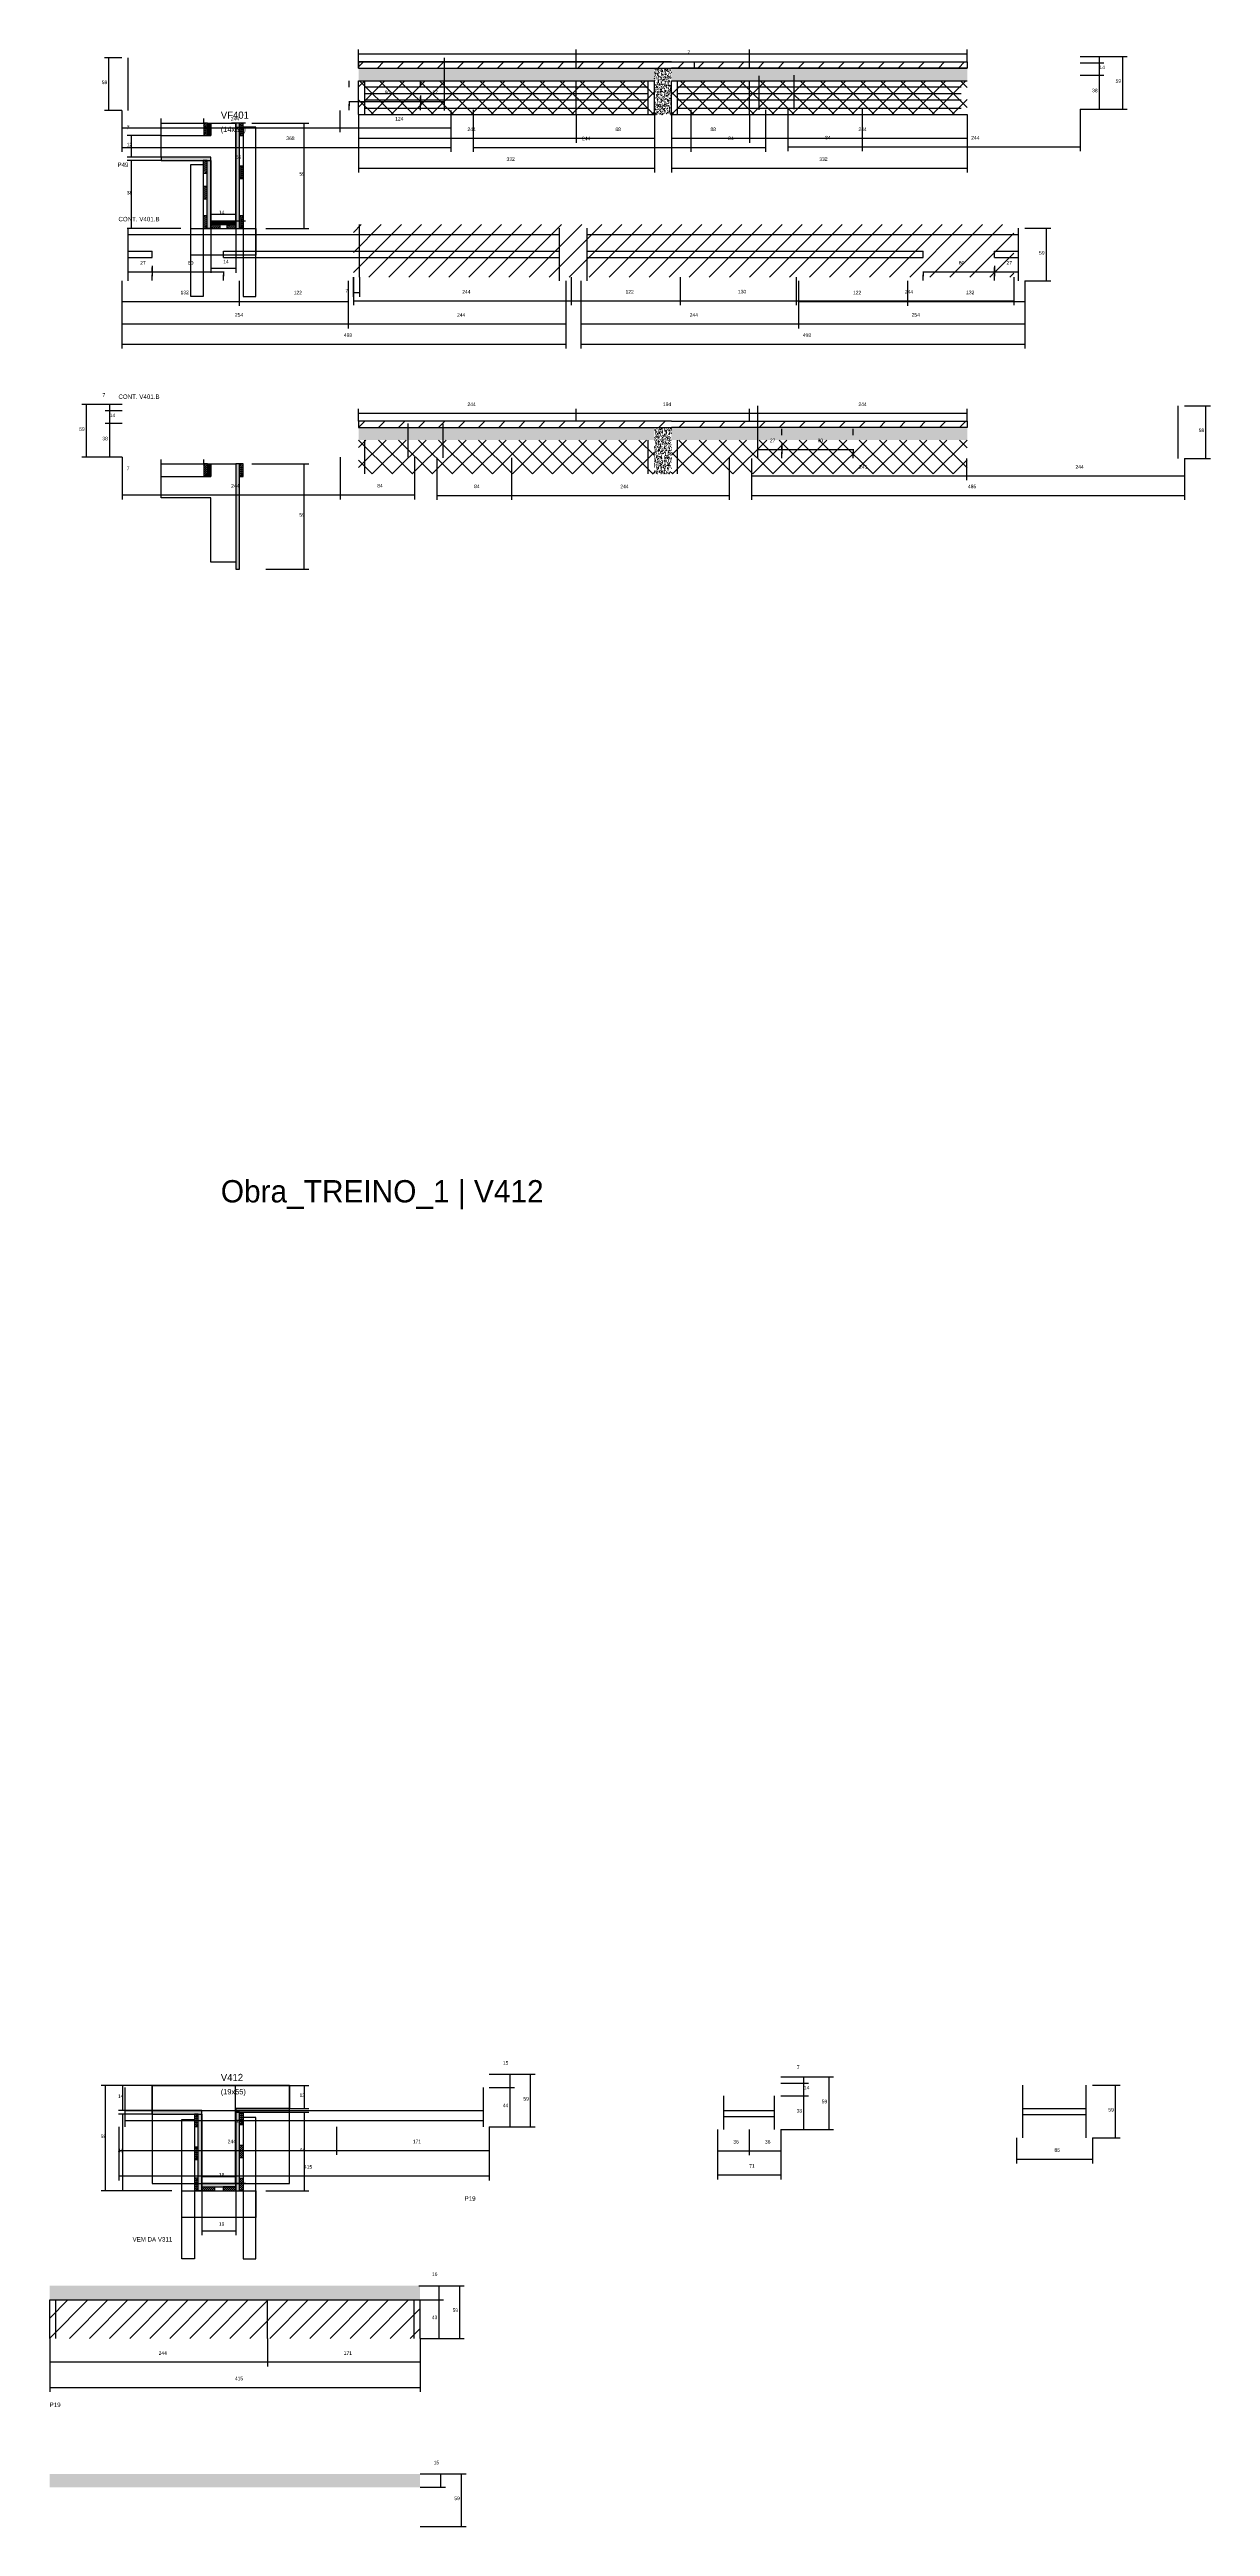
# Model space of a CAD drawing. Header units: metres. Extents: x -2848 to 22762, y -45195 to 1016.
# Drawn here: x 17408 to 18709, y -7094 to -4318 of the extents above; entities that cross this region are included whole.
import ezdxf

# ---------------------------------------------------------------- set-up
doc = ezdxf.new("R2010")
doc.units = ezdxf.units.M
for name, color, linetype in [('CONCRETO', 251, 'Continuous'), ('COTA', 4, 'Continuous'), ('Cota Seção (2x)', 4, 'Continuous'), ('Hachura', 253, 'Continuous'), ('LABEL_ID', 3, 'Continuous'), ('Madeira', 126, 'Continuous'), ('NOMENCLATURA', 7, 'Continuous'), ('Painéis', 200, 'Continuous'), ('REAPROVEITAMENTO', 251, 'Continuous'), ('SARR_2.2x7', 40, 'Continuous'), ('SARR_3.5x7', 81, 'Continuous'), ('Texto Seção', 7, 'Continuous')]:
    doc.layers.add(name, color=color, linetype=linetype)

msp = doc.modelspace()

# ---------------------------------------------------------------- hatches: boundary and pattern name
at = {"layer": 'COTA'}
h = msp.add_hatch(dxfattribs=at)
h.set_pattern_fill('AR-CONC', scale=0.03)
h.paths.add_polyline_path([(18085.9, -4352.4), (18085.9, -4338.4), (18085.9, -4338.4), (17754.4, -4338.4), (17754.4, -4338.4), (17754.4, -4352.4), (17754.4, -4352.4), (18085.9, -4352.4)])
h = msp.add_hatch(dxfattribs=at)
h.set_pattern_fill('AR-CONC', scale=0.03)
h.paths.add_polyline_path([(18105, -4352.4), (18105, -4338.4), (18085.9, -4338.4), (18085.9, -4352.4), (18085.9, -4390.4), (18105, -4390.4)])
h = msp.add_hatch(dxfattribs=at)
h.set_pattern_fill('AR-CONC', scale=0.03)
h.paths.add_polyline_path([(18105, -4352.4), (18105, -4338.4), (18105, -4338.4), (18436.5, -4338.4), (18436.5, -4338.4), (18436.5, -4352.4), (18436.5, -4352.4), (18105, -4352.4)])
h = msp.add_hatch(dxfattribs=at)
h.set_pattern_fill('AR-CONC', scale=0.03)
h.paths.add_polyline_path([(18085.9, -4755.3), (18085.9, -4741.3), (18085.9, -4741.3), (17754.4, -4741.3), (17754.4, -4741.3), (17754.4, -4755.3), (17754.4, -4755.3), (18085.9, -4755.3)])
h = msp.add_hatch(dxfattribs=at)
h.set_pattern_fill('AR-CONC', scale=0.03)
h.paths.add_polyline_path([(18105, -4755.3), (18105, -4741.3), (18085.9, -4741.3), (18085.9, -4755.3), (18085.9, -4793.3), (18105, -4793.3)])
h = msp.add_hatch(dxfattribs=at)
h.set_pattern_fill('AR-CONC', scale=0.03)
h.paths.add_polyline_path([(18105, -4755.3), (18105, -4741.3), (18105, -4741.3), (18436.5, -4741.3), (18436.5, -4741.3), (18436.5, -4755.3), (18436.5, -4755.3), (18105, -4755.3)])
h = msp.add_hatch(dxfattribs=at)
h.set_pattern_fill('AR-CONC', scale=0.03)
h.paths.add_polyline_path([(17823.3, -6824.5), (17408.1, -6824.5), (17408.1, -6824.5), (17408.3, -6840.5), (17408.3, -6840.5), (17823.3, -6840.5), (17823.3, -6840.5), (17823.3, -6824.5)])
h = msp.add_hatch(dxfattribs=at)
h.set_pattern_fill('AR-CONC', scale=0.03)
h.paths.add_polyline_path([(17823.2, -7035.4), (17408.1, -7035.4), (17408.1, -7035.4), (17408.3, -7050.4), (17408.3, -7050.4), (17823.4, -7050.4), (17823.4, -7050.4), (17823.2, -7035.4)])
at = {"layer": 'Hachura'}
h = msp.add_hatch(dxfattribs=at)
h.set_pattern_fill('ANSI31', scale=0.5)
h.paths.add_polyline_path([(17580.8, -4414), (17585.2, -4414), (17585.2, -4414), (17585.2, -4400), (17585.2, -4400), (17580.8, -4400), (17580.8, -4400), (17580.8, -4414)])
h = msp.add_hatch(color=8, dxfattribs=at)
h.dxf.hatch_style = 1
h.paths.add_polyline_path([(17585.2, -4400), (17588.8, -4400), (17588.8, -4400), (17588.8, -4414), (17588.8, -4414), (17585.2, -4414), (17585.2, -4414), (17585.2, -4400)])
h = msp.add_hatch(color=8, dxfattribs=at)
h.dxf.hatch_style = 1
h.paths.add_polyline_path([(17620.8, -4400), (17616.8, -4400), (17616.8, -4400), (17616.8, -4518), (17616.8, -4518), (17620.8, -4518), (17620.8, -4518), (17620.8, -4400)])
h = msp.add_hatch(dxfattribs=at)
h.set_pattern_fill('ANSI31', scale=0.5)
h.paths.add_polyline_path([(17620.8, -4414), (17625.2, -4414), (17625.2, -4414), (17625.2, -4400), (17625.2, -4400), (17620.8, -4400), (17620.8, -4400), (17620.8, -4414)])
h = msp.add_hatch(color=8, dxfattribs=at)
h.dxf.hatch_style = 1
h.paths.add_polyline_path([(17588.8, -4442), (17588.8, -4438), (17588.8, -4438), (17533.2, -4438), (17533.2, -4438), (17533.2, -4442), (17533.2, -4442), (17588.8, -4442)])
h = msp.add_hatch(dxfattribs=at)
h.set_pattern_fill('ANSI31', scale=0.5)
h.paths.add_polyline_path([(17580.4, -4456), (17584.8, -4456), (17584.8, -4456), (17584.8, -4442), (17584.8, -4442), (17580.4, -4442), (17580.4, -4442), (17580.4, -4456)])
h = msp.add_hatch(color=8, dxfattribs=at)
h.dxf.hatch_style = 1
h.paths.add_polyline_path([(17588.8, -4438), (17584.8, -4438), (17584.8, -4438), (17584.8, -4518), (17584.8, -4518), (17588.8, -4518), (17588.8, -4518), (17588.8, -4438)])
h = msp.add_hatch(dxfattribs=at)
h.set_pattern_fill('ANSI31', scale=0.5)
h.paths.add_polyline_path([(17620.8, -4462.1), (17625.2, -4462.1), (17625.2, -4462.1), (17625.2, -4448.1), (17625.2, -4448.1), (17620.8, -4448.1), (17620.8, -4448.1), (17620.8, -4462.1)])
h = msp.add_hatch(dxfattribs=at)
h.set_pattern_fill('ANSI31', scale=0.5)
h.paths.add_polyline_path([(17580.4, -4485), (17584.8, -4485), (17584.8, -4485), (17584.8, -4471), (17584.8, -4471), (17580.4, -4471), (17580.4, -4471), (17580.4, -4485)])
h = msp.add_hatch(dxfattribs=at)
h.set_pattern_fill('ANSI31', scale=0.5)
h.paths.add_polyline_path([(17580.4, -4518), (17584.8, -4518), (17584.8, -4518), (17584.8, -4504), (17584.8, -4504), (17580.4, -4504), (17580.4, -4504), (17580.4, -4518)])
h = msp.add_hatch(color=8, dxfattribs=at)
h.dxf.hatch_style = 1
h.paths.add_polyline_path([(17616.8, -4513.6), (17616.8, -4510), (17616.8, -4510), (17588.8, -4510), (17588.8, -4510), (17588.8, -4513.6), (17588.8, -4513.6), (17616.8, -4513.6)])
h = msp.add_hatch(dxfattribs=at)
h.set_pattern_fill('ANSI31', scale=0.5)
h.paths.add_polyline_path([(17588.8, -4518), (17588.8, -4513.6), (17588.8, -4513.6), (17598.8, -4513.6), (17598.8, -4513.6), (17598.8, -4518), (17598.8, -4518), (17588.8, -4518)])
h = msp.add_hatch(dxfattribs=at)
h.set_pattern_fill('ANSI31', scale=0.5)
h.paths.add_polyline_path([(17616.8, -4518), (17616.8, -4513.6), (17616.8, -4513.6), (17606.8, -4513.6), (17606.8, -4513.6), (17606.8, -4518), (17606.8, -4518), (17616.8, -4518)])
h = msp.add_hatch(dxfattribs=at)
h.set_pattern_fill('ANSI31', scale=0.5)
h.paths.add_polyline_path([(17620.8, -4518), (17625.2, -4518), (17625.2, -4518), (17625.2, -4504), (17625.2, -4504), (17620.8, -4504), (17620.8, -4504), (17620.8, -4518)])
h = msp.add_hatch(dxfattribs=at)
h.set_pattern_fill('ANSI31', scale=0.5)
h.paths.add_polyline_path([(17580.8, -4796.1), (17585.2, -4796.1), (17585.2, -4796.1), (17585.2, -4782.1), (17585.2, -4782.1), (17580.8, -4782.1), (17580.8, -4782.1), (17580.8, -4796.1)])
h = msp.add_hatch(color=8, dxfattribs=at)
h.dxf.hatch_style = 1
h.paths.add_polyline_path([(17585.2, -4782.1), (17588.8, -4782.1), (17588.8, -4782.1), (17588.8, -4796.1), (17588.8, -4796.1), (17585.2, -4796.1), (17585.2, -4796.1), (17585.2, -4782.1)])
h = msp.add_hatch(color=8, dxfattribs=at)
h.dxf.hatch_style = 1
h.paths.add_polyline_path([(17620.8, -4782.1), (17616.8, -4782.1), (17616.8, -4782.1), (17616.8, -4900.1), (17616.8, -4900.1), (17620.8, -4900.1), (17620.8, -4900.1), (17620.8, -4782.1)])
h = msp.add_hatch(dxfattribs=at)
h.set_pattern_fill('ANSI31', scale=0.5)
h.paths.add_polyline_path([(17620.8, -4796.1), (17625.2, -4796.1), (17625.2, -4796.1), (17625.2, -4782.1), (17625.2, -4782.1), (17620.8, -4782.1), (17620.8, -4782.1), (17620.8, -4796.1)])
h = msp.add_hatch(color=8, dxfattribs=at)
h.dxf.hatch_style = 1
h.paths.add_polyline_path([(17578.8, -6632), (17578.8, -6628), (17578.8, -6628), (17523.2, -6628), (17523.2, -6628), (17523.2, -6632), (17523.2, -6632), (17578.8, -6632)])
h = msp.add_hatch(dxfattribs=at)
h.set_pattern_fill('ANSI31', scale=0.5)
h.paths.add_polyline_path([(17570.4, -6646), (17574.8, -6646), (17574.8, -6646), (17574.8, -6632), (17574.8, -6632), (17570.4, -6632), (17570.4, -6632), (17570.4, -6646)])
h = msp.add_hatch(color=8, dxfattribs=at)
h.dxf.hatch_style = 1
h.paths.add_polyline_path([(17574.8, -6630), (17578.8, -6630), (17578.8, -6630), (17578.8, -6718), (17578.8, -6718), (17574.8, -6718), (17574.8, -6718), (17574.8, -6630)])
h = msp.add_hatch(color=8, dxfattribs=at)
h.dxf.hatch_style = 1
h.paths.add_polyline_path([(17676.8, -6630), (17676.8, -6626), (17676.8, -6626), (17616.8, -6626), (17616.8, -6626), (17616.8, -6630), (17616.8, -6630), (17676.8, -6630)])
h = msp.add_hatch(color=8, dxfattribs=at)
h.dxf.hatch_style = 1
h.paths.add_polyline_path([(17620.8, -6628), (17616.8, -6628), (17616.8, -6628), (17616.8, -6718), (17616.8, -6718), (17620.8, -6718), (17620.8, -6718), (17620.8, -6628)])
h = msp.add_hatch(dxfattribs=at)
h.set_pattern_fill('ANSI31', scale=0.5)
h.paths.add_polyline_path([(17625.2, -6644), (17620.8, -6644), (17620.8, -6644), (17620.8, -6630), (17620.8, -6630), (17625.2, -6630), (17625.2, -6630), (17625.2, -6644)])
h = msp.add_hatch(dxfattribs=at)
h.set_pattern_fill('ANSI31', scale=0.5)
h.paths.add_polyline_path([(17570.4, -6683), (17574.8, -6683), (17574.8, -6683), (17574.8, -6669), (17574.8, -6669), (17570.4, -6669), (17570.4, -6669), (17570.4, -6683)])
h = msp.add_hatch(dxfattribs=at)
h.set_pattern_fill('ANSI31', scale=0.5)
h.paths.add_polyline_path([(17625.2, -6681), (17620.8, -6681), (17620.8, -6681), (17620.8, -6667), (17620.8, -6667), (17625.2, -6667), (17625.2, -6667), (17625.2, -6681)])
h = msp.add_hatch(dxfattribs=at)
h.set_pattern_fill('ANSI31', scale=0.5)
h.paths.add_polyline_path([(17570.4, -6718), (17574.8, -6718), (17574.8, -6718), (17574.8, -6704), (17574.8, -6704), (17570.4, -6704), (17570.4, -6704), (17570.4, -6718)])
h = msp.add_hatch(color=8, dxfattribs=at)
h.dxf.hatch_style = 1
h.paths.add_polyline_path([(17616.8, -6713.6), (17616.8, -6710), (17616.8, -6710), (17578.8, -6710), (17578.8, -6710), (17578.8, -6713.6), (17578.8, -6713.6), (17616.8, -6713.6)])
h = msp.add_hatch(dxfattribs=at)
h.set_pattern_fill('ANSI31', scale=0.5)
h.paths.add_polyline_path([(17578.8, -6718), (17578.8, -6713.6), (17578.8, -6713.6), (17592.8, -6713.6), (17592.8, -6713.6), (17592.8, -6718), (17592.8, -6718), (17578.8, -6718)])
h = msp.add_hatch(dxfattribs=at)
h.set_pattern_fill('ANSI31', scale=0.5)
h.paths.add_polyline_path([(17616.8, -6718), (17616.8, -6713.6), (17616.8, -6713.6), (17602.8, -6713.6), (17602.8, -6713.6), (17602.8, -6718), (17602.8, -6718), (17616.8, -6718)])
h = msp.add_hatch(dxfattribs=at)
h.set_pattern_fill('ANSI31', scale=0.5)
h.paths.add_polyline_path([(17625.2, -6718), (17620.8, -6718), (17620.8, -6718), (17620.8, -6704), (17620.8, -6704), (17625.2, -6704), (17625.2, -6704), (17625.2, -6718)])
at = {"layer": 'REAPROVEITAMENTO'}
h = msp.add_hatch(dxfattribs=at)
h.set_pattern_fill('ANSI31', scale=5)
h.paths.add_polyline_path([(17754.4, -4331.4), (17754.4, -4338.4), (17754.4, -4338.4), (18192.5, -4338.4), (18192.5, -4338.4), (18192.5, -4331.4), (18192.5, -4331.4), (17754.4, -4331.4)])
h = msp.add_hatch(dxfattribs=at)
h.set_pattern_fill('ANSI31', scale=5)
h.paths.add_polyline_path([(18436.5, -4331.4), (18436.5, -4338.4), (18436.5, -4338.4), (18192.5, -4338.4), (18192.5, -4338.4), (18192.5, -4331.4), (18192.5, -4331.4), (18436.5, -4331.4)])
h = msp.add_hatch(dxfattribs=at)
h.set_pattern_fill('ANSI37', scale=5)
h.paths.add_polyline_path([(18085.9, -4390.4), (18085.9, -4352.4), (18085.9, -4352.4), (17754.4, -4352.4), (17754.4, -4352.4), (17754.4, -4390.4), (17754.4, -4390.4), (18085.9, -4390.4)])
h = msp.add_hatch(dxfattribs=at)
h.set_pattern_fill('ANSI37', scale=5)
h.paths.add_polyline_path([(18105, -4390.4), (18105, -4352.4), (18105, -4352.4), (18436.5, -4352.4), (18436.5, -4352.4), (18436.5, -4390.4), (18436.5, -4390.4), (18105, -4390.4)])
h = msp.add_hatch(dxfattribs=at)
h.set_pattern_fill('ANSI31', scale=5)
h.paths.add_polyline_path([(18488.6, -4572.6), (18488.6, -4513.6), (18488.6, -4513.6), (17748.6, -4513.6), (17748.6, -4513.6), (17748.6, -4572.6), (17748.6, -4572.6), (18488.6, -4572.6)])
h = msp.add_hatch(dxfattribs=at)
h.set_pattern_fill('ANSI31', scale=5)
h.paths.add_polyline_path([(17754.4, -4734.3), (17754.4, -4741.3), (17754.4, -4741.3), (18192.5, -4741.3), (18192.5, -4741.3), (18192.5, -4734.3), (18192.5, -4734.3), (17754.4, -4734.3)])
h = msp.add_hatch(dxfattribs=at)
h.set_pattern_fill('ANSI31', scale=5)
h.paths.add_polyline_path([(18436.5, -4734.3), (18436.5, -4741.3), (18436.5, -4741.3), (18192.5, -4741.3), (18192.5, -4741.3), (18192.5, -4734.3), (18192.5, -4734.3), (18436.5, -4734.3)])
h = msp.add_hatch(dxfattribs=at)
h.set_pattern_fill('ANSI37', scale=5)
h.paths.add_polyline_path([(18085.9, -4793.3), (18085.9, -4755.3), (18085.9, -4755.3), (17754.4, -4755.3), (17754.4, -4755.3), (17754.4, -4793.3), (17754.4, -4793.3), (18085.9, -4793.3)])
h = msp.add_hatch(dxfattribs=at)
h.set_pattern_fill('ANSI37', scale=5)
h.paths.add_polyline_path([(18105, -4793.3), (18105, -4755.3), (18105, -4755.3), (18436.5, -4755.3), (18436.5, -4755.3), (18436.5, -4793.3), (18436.5, -4793.3), (18105, -4793.3)])
h = msp.add_hatch(dxfattribs=at)
h.set_pattern_fill('ANSI31', scale=5)
h.paths.add_polyline_path([(17823.3, -6883.5), (17823.3, -6840.5), (17823.3, -6840.5), (17408.3, -6840.5), (17408.3, -6840.5), (17408.3, -6883.5), (17408.3, -6883.5), (17823.3, -6883.5)])

# ---------------------------------------------------------------- linework, layer by layer
at = {"layer": 'CONCRETO'}
for points in [[(17533.2, -4438), (17533.2, -4414), (17588.8, -4414), (17588.8, -4400), (17616.8, -4400), (17616.8, -4510), (17588.8, -4510), (17588.8, -4438)], [(17533.2, -4820.1), (17533.2, -4796.1), (17588.8, -4796.1), (17588.8, -4782.1), (17616.8, -4782.1), (17616.8, -4892.1), (17588.8, -4892.1), (17588.8, -4820.1)], [(17523.2, -6628), (17523.2, -6600), (17676.8, -6600), (17676.8, -6626), (17616.8, -6626), (17616.8, -6710), (17578.8, -6710), (17578.8, -6628)], [(17523.2, -6710), (17676.8, -6710), (17676.8, -6600), (17523.2, -6600)]]:
    msp.add_lwpolyline(points, close=True, dxfattribs=at)
at = {"layer": 'COTA'}
for p, q in [((17489.2, -4385.8), (17489.2, -4410.2)), ((17489.2, -4385.8), (17489.2, -4432.3)), ((17733.2, -4385.8), (17733.2, -4410.2)), ((17733.2, -4385.8), (17733.2, -4410.2)), ((17857.7, -4385.8), (17857.7, -4410.2)), ((17857.7, -4385.8), (17857.7, -4432.3)), ((17489.2, -4405.2), (17733.2, -4405.2)), ((17533.2, -4414), (17495.1, -4414)), ((17500.1, -4438), (17500.1, -4414)), ((17533.2, -4414), (17533.2, -4395)), ((17533.2, -4400), (17580.8, -4400)), ((17580.8, -4400), (17580.8, -4395)), ((17634.8, -4400), (17698.6, -4400)), ((17693.6, -4518), (17693.6, -4400)), ((17733.2, -4405.2), (17857.7, -4405.2)), ((17754.4, -4390.4), (17754.4, -4422)), ((17754.4, -4390.4), (17754.4, -4455.5)), ((17998.4, -4390.4), (17998.4, -4422)), ((17998.4, -4390.4), (17998.4, -4422)), ((18085.9, -4390.4), (18085.9, -4422)), ((18085.9, -4390.4), (18085.9, -4455.5)), ((18105, -4390.4), (18105, -4422)), ((18105, -4390.4), (18105, -4455.5)), ((18192.5, -4390.4), (18192.5, -4422)), ((18192.5, -4390.4), (18192.5, -4422)), ((18436.5, -4390.4), (18436.5, -4422)), ((18436.5, -4390.4), (18436.5, -4455.5)), ((17489.2, -4427.3), (17857.7, -4427.3)), ((17533.2, -4438), (17495.1, -4438)), ((17533.2, -4442), (17495.1, -4442)), ((17500.1, -4518), (17500.1, -4442)), ((17754.4, -4417), (17998.4, -4417)), ((17998.4, -4417), (18085.9, -4417)), ((18105, -4417), (18192.5, -4417)), ((18192.5, -4417), (18436.5, -4417)), ((17754.4, -4450.5), (18085.9, -4450.5)), ((18105, -4450.5), (18436.5, -4450.5)), ((17555.2, -4518), (17495.1, -4518)), ((17588.8, -4518), (17588.8, -4567.7)), ((17616.8, -4518), (17616.8, -4567.7)), ((17650.4, -4518), (17698.6, -4518)), ((17489.2, -4576.9), (17489.2, -4605)), ((17489.2, -4576.9), (17489.2, -4652.8)), ((17588.8, -4562.7), (17616.8, -4562.7)), ((17620.7, -4576.9), (17620.7, -4605)), ((17742.7, -4576.9), (17742.7, -4630.1)), ((17748.5, -4572.6), (17748.5, -4594.9)), ((17748.6, -4572.6), (17748.6, -4604.1)), ((17755.5, -4572.6), (17755.5, -4594.9)), ((17986.7, -4576.9), (17986.7, -4630.1)), ((17986.7, -4576.9), (17986.7, -4652.8)), ((17992.6, -4572.6), (17992.6, -4604.1)), ((17992.6, -4572.6), (17992.6, -4604.1)), ((18003.5, -4576.9), (18003.5, -4630.1)), ((18003.5, -4576.9), (18003.5, -4652.8)), ((18114.6, -4572.6), (18114.6, -4604.1)), ((18114.6, -4572.6), (18114.6, -4604.1)), ((18244.6, -4572.6), (18244.6, -4604.1)), ((18244.6, -4572.6), (18244.6, -4604.1)), ((18247.5, -4576.9), (18247.5, -4630.1)), ((18369.5, -4576.9), (18369.5, -4605)), ((18488.6, -4572.6), (18488.6, -4604.1)), ((18501, -4576.9), (18501, -4605)), ((18501, -4576.9), (18501, -4652.8)), ((17489.2, -4600), (17620.7, -4600)), ((17748.5, -4589.9), (17755.5, -4589.9)), ((17748.6, -4599.1), (17992.6, -4599.1)), ((17992.6, -4599.1), (18114.6, -4599.1)), ((18114.6, -4599.1), (18244.6, -4599.1)), ((18244.6, -4599.1), (18488.6, -4599.1)), ((18369.5, -4600), (18501, -4600)), ((17742.7, -4625.1), (17986.7, -4625.1)), ((18003.5, -4625.1), (18247.5, -4625.1)), ((17489.2, -4647.8), (17986.7, -4647.8)), ((18003.5, -4647.8), (18501, -4647.8)), ((18194.8, -4775.9), (18194.8, -4800.4)), ((18194.8, -4775.9), (18194.8, -4822.5)), ((18435.8, -4775.9), (18435.8, -4800.4)), ((18435.8, -4775.9), (18435.8, -4800.4)), ((18679.8, -4775.9), (18679.8, -4800.4)), ((18679.8, -4775.9), (18679.8, -4822.5)), ((17533.2, -4796.1), (17533.2, -4777.1)), ((17533.2, -4782.1), (17580.8, -4782.1)), ((17580.8, -4782.1), (17580.8, -4777.1)), ((17634.8, -4782.1), (17698.6, -4782.1)), ((17693.6, -4900.1), (17693.6, -4782.1)), ((18194.8, -4795.4), (18435.8, -4795.4)), ((18435.8, -4795.4), (18679.8, -4795.4)), ((18194.8, -4817.5), (18679.8, -4817.5)), ((17650.4, -4900.1), (17698.6, -4900.1)), ((17523.2, -6600), (17465.9, -6600)), ((17470.9, -6718), (17470.9, -6600)), ((17523.2, -6600), (17485.2, -6600)), ((17490.2, -6628), (17490.2, -6600)), ((17676.8, -6600), (17698.7, -6600)), ((17693.7, -6626), (17693.7, -6600)), ((17900.7, -6587.4), (17929.1, -6587.4)), ((17900.7, -6587.4), (17952.2, -6587.4)), ((17900.7, -6602.4), (17929.1, -6602.4)), ((17900.7, -6602.4), (17929.1, -6602.4)), ((17924.1, -6602.4), (17924.1, -6587.4)), ((17924.1, -6646.4), (17924.1, -6602.4)), ((17947.2, -6646.4), (17947.2, -6587.4)), ((17523.2, -6628), (17485.2, -6628)), ((17523.2, -6632), (17485.2, -6632)), ((17490.2, -6718), (17490.2, -6632)), ((17676.8, -6626), (17698.7, -6626)), ((17676.8, -6630), (17698.7, -6630)), ((17693.7, -6718), (17693.7, -6630)), ((17485.7, -6646.4), (17485.7, -6677.9)), ((17485.7, -6646.4), (17485.7, -6706.4)), ((17729.7, -6646.4), (17729.7, -6677.9)), ((17729.7, -6646.4), (17729.7, -6677.9)), ((17900.7, -6646.4), (17900.7, -6677.9)), ((17900.7, -6646.4), (17900.7, -6706.4)), ((17900.7, -6646.4), (17929.1, -6646.4)), ((17900.7, -6646.4), (17952.2, -6646.4)), ((18156.6, -6649.5), (18156.6, -6705.3)), ((18227.6, -6649.5), (18227.6, -6705.3)), ((18491.7, -6658.7), (18491.7, -6687.6)), ((18576.7, -6658.7), (18576.7, -6687.6)), ((17485.7, -6672.9), (17729.7, -6672.9)), ((17729.7, -6672.9), (17900.7, -6672.9)), ((18491.7, -6682.6), (18576.7, -6682.6)), ((17545.2, -6718), (17465.9, -6718)), ((17545.2, -6718), (17485.2, -6718)), ((17485.7, -6701.4), (17900.7, -6701.4)), ((17578.8, -6718), (17578.8, -6767.8)), ((17616.8, -6718), (17616.8, -6767.8)), ((17650.4, -6718), (17698.7, -6718)), ((18156.6, -6700.3), (18227.6, -6700.3)), ((17578.8, -6762.8), (17616.8, -6762.8)), ((17821.8, -6824.5), (17849.7, -6824.5)), ((17821.8, -6824.5), (17872.8, -6824.5)), ((17844.7, -6840.5), (17844.7, -6824.5)), ((17867.8, -6883.5), (17867.8, -6824.5)), ((17821.8, -6840.5), (17849.7, -6840.5)), ((17821.8, -6840.5), (17849.7, -6840.5)), ((17844.7, -6883.5), (17844.7, -6840.5)), ((17408.3, -6883.5), (17408.3, -6915)), ((17408.3, -6883.5), (17408.3, -6943.6)), ((17652.3, -6883.5), (17652.3, -6915)), ((17652.3, -6883.5), (17652.3, -6915)), ((17823.3, -6883.5), (17823.3, -6915)), ((17823.3, -6883.5), (17823.3, -6943.6)), ((17823.3, -6883.5), (17849.7, -6883.5)), ((17823.3, -6883.5), (17872.8, -6883.5)), ((17408.3, -6910), (17652.3, -6910)), ((17652.3, -6910), (17823.3, -6910)), ((17408.3, -6938.6), (17823.3, -6938.6)), ((17823.3, -7035.4), (17851.7, -7035.4)), ((17823.3, -7035.4), (17874.8, -7035.4)), ((17823.3, -7050.4), (17851.7, -7050.4)), ((17846.7, -7050.4), (17846.7, -7035.4)), ((17869.8, -7094.4), (17869.8, -7035.4)), ((17823.3, -7094.4), (17874.8, -7094.4))]:
    msp.add_line(p, q, dxfattribs=at)
at = {"layer": 'Cota Seção (2x)'}
for p, q in [((17489.2, -4326.8), (17469.7, -4326.8)), ((17474.7, -4385.8), (17474.7, -4326.8)), ((17754.4, -4331.4), (17754.4, -4317.5)), ((17754.4, -4322.5), (17998.4, -4322.5)), ((17998.4, -4331.4), (17998.4, -4317.5)), ((17998.4, -4331.4), (17998.4, -4317.5)), ((17998.4, -4322.5), (18192.5, -4322.5)), ((18105, -4331.4), (18136, -4331.4)), ((18131, -4338.4), (18131, -4331.4)), ((18192.5, -4331.4), (18192.5, -4317.5)), ((18192.5, -4331.4), (18192.5, -4317.5)), ((18192.5, -4322.5), (18436.5, -4322.5)), ((18436.5, -4331.4), (18436.5, -4317.5)), ((18562.9, -4325.4), (18615.8, -4325.4)), ((18562.9, -4325.4), (18589.6, -4325.4)), ((18584.6, -4332.4), (18584.6, -4325.4)), ((18610.8, -4384.4), (18610.8, -4325.4)), ((18105, -4338.4), (18136, -4338.4)), ((18562.9, -4332.4), (18589.6, -4332.4)), ((18562.9, -4332.4), (18589.6, -4332.4)), ((18562.9, -4346.4), (18589.6, -4346.4)), ((18562.9, -4346.4), (18589.6, -4346.4)), ((18584.6, -4346.4), (18584.6, -4332.4)), ((18584.6, -4384.4), (18584.6, -4346.4)), ((17489.2, -4385.8), (17469.7, -4385.8)), ((17743.7, -4375.3), (17743.7, -4380.6)), ((17743.7, -4375.6), (17823.7, -4375.6)), ((17823.7, -4369), (17823.7, -4380.6)), ((17823.7, -4375.6), (17823.7, -4370.6)), ((17823.7, -4375.6), (17850.7, -4375.6)), ((17850.7, -4378.8), (17850.7, -4370.6)), ((17882.8, -4385.1), (17882.8, -4432.3)), ((18126.8, -4385.1), (18126.8, -4432.3)), ((18126.8, -4385.1), (18126.8, -4432.3)), ((18210.3, -4385.1), (18210.3, -4432.3)), ((18235.4, -4384.4), (18235.4, -4431.6)), ((18318.9, -4384.4), (18318.9, -4431.6)), ((18318.9, -4384.4), (18318.9, -4431.6)), ((18562.9, -4384.4), (18562.9, -4431.6)), ((18562.9, -4384.4), (18589.6, -4384.4)), ((18562.9, -4384.4), (18615.8, -4384.4)), ((17627.8, -4400), (17611.8, -4400)), ((17616.8, -4510), (17616.8, -4400)), ((17882.8, -4427.3), (18126.8, -4427.3)), ((18126.8, -4427.3), (18210.3, -4427.3)), ((18235.4, -4426.6), (18318.9, -4426.6)), ((18318.9, -4426.6), (18562.9, -4426.6)), ((17588.8, -4518), (17588.8, -4497)), ((17616.8, -4518), (17616.8, -4497)), ((17588.8, -4502), (17616.8, -4502)), ((17627.8, -4510), (17611.8, -4510)), ((18501, -4517.9), (18530.2, -4517.9)), ((18525.2, -4576.9), (18525.2, -4517.9)), ((17489.2, -4576.9), (17489.2, -4630.1)), ((17496.1, -4569.9), (17496.1, -4561.7)), ((17496.1, -4566.7), (17523.2, -4566.7)), ((17523.2, -4560.1), (17523.2, -4571.7)), ((17523.2, -4566.7), (17523.2, -4561.7)), ((17523.2, -4566.7), (17603.2, -4566.7)), ((17603.2, -4566.4), (17603.2, -4571.7)), ((17620.7, -4576.9), (17620.7, -4605)), ((17742.7, -4576.9), (17742.7, -4605)), ((17742.7, -4576.9), (17742.7, -4630.1)), ((18247.5, -4576.9), (18247.5, -4605)), ((18247.5, -4576.9), (18247.5, -4630.1)), ((18369.5, -4576.9), (18369.5, -4605)), ((18387, -4566.4), (18387, -4571.7)), ((18387, -4566.7), (18467, -4566.7)), ((18467, -4560.1), (18467, -4571.7)), ((18467, -4566.7), (18467, -4561.7)), ((18467, -4566.7), (18494, -4566.7)), ((18494, -4569.9), (18494, -4561.7)), ((18501, -4576.9), (18530.2, -4576.9)), ((18501, -4576.9), (18501, -4630.1)), ((17620.7, -4600), (17742.7, -4600)), ((18247.5, -4600), (18369.5, -4600)), ((17489.2, -4625.1), (17742.7, -4625.1)), ((18247.5, -4625.1), (18501, -4625.1)), ((17489.6, -4715.6), (17444.4, -4715.6)), ((17449.4, -4774.6), (17449.4, -4715.6)), ((17489.6, -4715.6), (17470.6, -4715.6)), ((17475.6, -4722.6), (17475.6, -4715.6)), ((17754.4, -4734.3), (17754.4, -4720.3)), ((17998.4, -4734.3), (17998.4, -4720.3)), ((17998.4, -4734.3), (17998.4, -4720.3)), ((18192.5, -4734.3), (18192.5, -4720.3)), ((18192.5, -4734.3), (18192.5, -4720.3)), ((18436.5, -4734.3), (18436.5, -4720.3)), ((18679.8, -4716.9), (18709, -4716.9)), ((18704, -4775.9), (18704, -4716.9)), ((17489.6, -4722.6), (17470.6, -4722.6)), ((17489.6, -4722.6), (17470.6, -4722.6)), ((17489.6, -4736.6), (17470.6, -4736.6)), ((17489.6, -4736.6), (17470.6, -4736.6)), ((17475.6, -4736.6), (17475.6, -4722.6)), ((17475.6, -4774.6), (17475.6, -4736.6)), ((17754.4, -4725.3), (17998.4, -4725.3)), ((17998.4, -4725.3), (18192.5, -4725.3)), ((18192.5, -4725.3), (18436.5, -4725.3)), ((17489.6, -4774.6), (17444.4, -4774.6)), ((17489.6, -4774.6), (17470.6, -4774.6)), ((17489.6, -4774.6), (17489.6, -4821.8)), ((17733.6, -4774.6), (17733.6, -4821.8)), ((17733.6, -4774.6), (17733.6, -4821.8)), ((17817.1, -4774.6), (17817.1, -4821.8)), ((17842.2, -4775.3), (17842.2, -4822.5)), ((17925.7, -4775.3), (17925.7, -4822.5)), ((17925.7, -4775.3), (17925.7, -4822.5)), ((18169.7, -4775.3), (18169.7, -4822.5)), ((18201.8, -4768.9), (18201.8, -4760.8)), ((18201.8, -4765.8), (18228.8, -4765.8)), ((18228.8, -4759.2), (18228.8, -4770.8)), ((18228.8, -4765.8), (18228.8, -4760.8)), ((18228.8, -4765.8), (18308.8, -4765.8)), ((18308.8, -4765.5), (18308.8, -4770.8)), ((18679.8, -4775.9), (18709, -4775.9)), ((17489.6, -4816.8), (17733.6, -4816.8)), ((17733.6, -4816.8), (17817.1, -4816.8)), ((17842.2, -4817.5), (17925.7, -4817.5)), ((17925.7, -4817.5), (18169.7, -4817.5)), ((17627.8, -6600), (17611.3, -6600)), ((17616.3, -6710), (17616.3, -6600)), ((18227.6, -6590.5), (18258.5, -6590.5)), ((18227.6, -6590.5), (18286.6, -6590.5)), ((18227.6, -6597.5), (18258.5, -6597.5)), ((18227.6, -6597.5), (18258.5, -6597.5)), ((18253.5, -6597.5), (18253.5, -6590.5)), ((18253.5, -6611.5), (18253.5, -6597.5)), ((18281.6, -6649.5), (18281.6, -6590.5)), ((18576.7, -6599.7), (18607.7, -6599.7)), ((18602.7, -6658.7), (18602.7, -6599.7)), ((18227.6, -6611.5), (18258.5, -6611.5)), ((18227.6, -6611.5), (18258.5, -6611.5)), ((18253.5, -6649.5), (18253.5, -6611.5)), ((18156.6, -6649.5), (18156.6, -6678.3)), ((18192.1, -6649.5), (18192.1, -6678.3)), ((18192.1, -6649.5), (18192.1, -6678.3)), ((18227.6, -6649.5), (18258.5, -6649.5)), ((18227.6, -6649.5), (18286.6, -6649.5)), ((18227.6, -6649.5), (18227.6, -6678.3)), ((18576.7, -6658.7), (18607.7, -6658.7)), ((18156.6, -6673.3), (18192.1, -6673.3)), ((18192.1, -6673.3), (18227.6, -6673.3)), ((17578.8, -6718), (17578.8, -6697)), ((17578.8, -6702), (17616.8, -6702)), ((17627.8, -6710), (17611.3, -6710)), ((17616.8, -6718), (17616.8, -6697))]:
    msp.add_line(p, q, dxfattribs=at)
at = {"layer": 'Madeira'}
for points in [[(17580.8, -4414), (17585.2, -4414), (17585.2, -4400), (17580.8, -4400)], [(17620.8, -4414), (17625.2, -4414), (17625.2, -4400), (17620.8, -4400)], [(17580.4, -4456), (17584.8, -4456), (17584.8, -4442), (17580.4, -4442)], [(17620.8, -4462.1), (17625.2, -4462.1), (17625.2, -4448.1), (17620.8, -4448.1)], [(17580.4, -4485), (17584.8, -4485), (17584.8, -4471), (17580.4, -4471)], [(17580.4, -4518), (17584.8, -4518), (17584.8, -4504), (17580.4, -4504)], [(17588.8, -4518), (17588.8, -4513.6), (17598.8, -4513.6), (17598.8, -4518)], [(17616.8, -4518), (17616.8, -4513.6), (17606.8, -4513.6), (17606.8, -4518)], [(17620.8, -4518), (17625.2, -4518), (17625.2, -4504), (17620.8, -4504)], [(17580.8, -4796.1), (17585.2, -4796.1), (17585.2, -4782.1), (17580.8, -4782.1)], [(17620.8, -4796.1), (17625.2, -4796.1), (17625.2, -4782.1), (17620.8, -4782.1)], [(17570.4, -6646), (17574.8, -6646), (17574.8, -6632), (17570.4, -6632)], [(17625.2, -6644), (17620.8, -6644), (17620.8, -6630), (17625.2, -6630)], [(17570.4, -6683), (17574.8, -6683), (17574.8, -6669), (17570.4, -6669)], [(17625.2, -6681), (17620.8, -6681), (17620.8, -6667), (17625.2, -6667)], [(17570.4, -6718), (17574.8, -6718), (17574.8, -6704), (17570.4, -6704)], [(17578.8, -6718), (17578.8, -6713.6), (17592.8, -6713.6), (17592.8, -6718)], [(17616.8, -6718), (17616.8, -6713.6), (17602.8, -6713.6), (17602.8, -6718)], [(17625.2, -6718), (17620.8, -6718), (17620.8, -6704), (17625.2, -6704)]]:
    msp.add_lwpolyline(points, close=True, dxfattribs=at)
at = {"layer": 'Painéis'}
for p, q in [((17754.4, -4331.4), (18105, -4331.4)), ((17754.4, -4338.4), (17754.4, -4331.4)), ((17998.4, -4338.4), (17998.4, -4331.4)), ((18105, -4331.4), (18436.5, -4331.4)), ((18192.5, -4338.4), (18192.5, -4331.4)), ((17754.4, -4338.4), (18105, -4338.4)), ((17754.4, -4352.4), (18085.9, -4352.4)), ((17754.4, -4390.4), (17754.4, -4352.4)), ((17998.4, -4390.4), (17998.4, -4352.4)), ((18085.9, -4390.4), (18085.9, -4352.4)), ((18105, -4338.4), (18436.5, -4338.4)), ((18105, -4352.4), (18436.5, -4352.4)), ((18105, -4390.4), (18105, -4352.4)), ((18192.5, -4390.4), (18192.5, -4352.4)), ((17754.4, -4390.4), (18085.9, -4390.4)), ((18105, -4390.4), (18436.5, -4390.4)), ((17523.2, -6628), (17578.8, -6628)), ((17523.2, -6632), (17523.2, -6628)), ((17578.8, -6632), (17578.8, -6628)), ((17578.8, -6718), (17578.8, -6632)), ((17616.8, -6626), (17676.8, -6626)), ((17616.8, -6630), (17616.8, -6626)), ((17616.8, -6718), (17616.8, -6630)), ((17676.8, -6630), (17676.8, -6626)), ((17578.8, -6710), (17616.8, -6710)), ((17578.8, -6713.6), (17578.8, -6710)), ((17616.8, -6713.6), (17616.8, -6710)), ((17408.3, -6840.5), (17823.3, -6840.5)), ((17408.3, -6883.5), (17408.3, -6840.5)), ((17652.3, -6883.5), (17652.3, -6840.5)), ((17823.3, -6883.5), (17823.3, -6840.5))]:
    msp.add_line(p, q, dxfattribs=at)
for points in [[(18105, -4331.4), (17754.4, -4331.4), (17754.4, -4338.4), (18105, -4338.4)], [(18105, -4331.4), (18436.5, -4331.4), (18436.5, -4338.4), (18105, -4338.4)], [(18105, -4734.3), (17754.4, -4734.3), (17754.4, -4741.3), (18105, -4741.3)], [(18105, -4734.3), (18436.5, -4734.3), (18436.5, -4741.3), (18105, -4741.3)]]:
    msp.add_lwpolyline(points, dxfattribs=at)
for points in [[(17585.2, -4400), (17588.8, -4400), (17588.8, -4414), (17585.2, -4414)], [(17620.8, -4400), (17616.8, -4400), (17616.8, -4518), (17620.8, -4518)], [(17588.8, -4442), (17588.8, -4438), (17533.2, -4438), (17533.2, -4442)], [(17584.8, -4442), (17588.8, -4442), (17588.8, -4518), (17584.8, -4518)], [(17616.8, -4513.6), (17616.8, -4510), (17588.8, -4510), (17588.8, -4513.6)], [(17585.2, -4782.1), (17588.8, -4782.1), (17588.8, -4796.1), (17585.2, -4796.1)], [(17620.8, -4782.1), (17616.8, -4782.1), (17616.8, -4900.1), (17620.8, -4900.1)], [(17578.8, -6632), (17578.8, -6628), (17523.2, -6628), (17523.2, -6632)], [(17574.8, -6632), (17578.8, -6632), (17578.8, -6718), (17574.8, -6718)], [(17676.8, -6630), (17676.8, -6626), (17616.8, -6626), (17616.8, -6630)], [(17620.8, -6630), (17616.8, -6630), (17616.8, -6718), (17620.8, -6718)], [(17616.8, -6713.6), (17616.8, -6710), (17578.8, -6710), (17578.8, -6713.6)]]:
    msp.add_lwpolyline(points, close=True, dxfattribs=at)
at = {"layer": 'SARR_2.2x7'}
for p, q in [((17496.1, -4385.8), (17496.1, -4326.8)), ((17850.7, -4385.8), (17850.7, -4326.8)), ((17743.7, -4359.5), (17743.7, -4352.5)), ((17761.4, -4390.4), (17761.4, -4352.4)), ((17761.4, -4359.4), (17998.4, -4359.4)), ((17823.7, -4359.5), (17823.7, -4352.5)), ((17998.4, -4359.4), (18079, -4359.4)), ((18079, -4390.4), (18079, -4352.4)), ((18111.9, -4390.4), (18111.9, -4352.4)), ((18111.9, -4359.4), (18192.5, -4359.4)), ((18192.5, -4359.4), (18429.5, -4359.4)), ((18203.3, -4385.1), (18203.3, -4347.1)), ((18242.4, -4384.4), (18242.4, -4346.4)), ((17743.7, -4385.4), (17743.7, -4378.8)), ((17761.4, -4366.9), (17998.4, -4366.9)), ((17761.4, -4373.9), (17998.4, -4373.9)), ((17761.4, -4383.4), (17998.4, -4383.4)), ((17823.7, -4385.4), (17823.7, -4378.8)), ((17998.4, -4366.9), (18079, -4366.9)), ((17998.4, -4373.9), (18079, -4373.9)), ((17998.4, -4383.4), (18079, -4383.4)), ((18111.9, -4366.9), (18192.5, -4366.9)), ((18111.9, -4373.9), (18192.5, -4373.9)), ((18111.9, -4383.4), (18192.5, -4383.4)), ((18192.5, -4366.9), (18429.5, -4366.9)), ((18192.5, -4373.9), (18429.5, -4373.9)), ((18192.5, -4383.4), (18429.5, -4383.4)), ((17496.1, -4576.9), (17496.1, -4517.9)), ((17496.1, -4524.9), (17742.7, -4524.9)), ((17742.7, -4524.9), (17979.7, -4524.9)), ((17755.5, -4572.6), (17755.5, -4513.6)), ((17979.7, -4576.9), (17979.7, -4517.9)), ((18010.4, -4576.9), (18010.4, -4517.9)), ((18010.4, -4524.9), (18247.5, -4524.9)), ((18247.5, -4524.9), (18494, -4524.9)), ((18494, -4576.9), (18494, -4517.9)), ((17496.1, -4543.6), (17523.2, -4543.6)), ((17496.1, -4550.6), (17523.2, -4550.6)), ((17523.2, -4550.6), (17523.2, -4543.6)), ((17603.2, -4543.6), (17742.7, -4543.6)), ((17603.2, -4550.6), (17603.2, -4543.6)), ((17603.2, -4550.6), (17742.7, -4550.6)), ((17742.7, -4543.6), (17979.7, -4543.6)), ((17742.7, -4550.6), (17979.7, -4550.6)), ((18010.4, -4543.6), (18247.5, -4543.6)), ((18010.4, -4550.6), (18247.5, -4550.6)), ((18247.5, -4543.6), (18387, -4543.6)), ((18247.5, -4550.6), (18387, -4550.6)), ((18387, -4550.6), (18387, -4543.6)), ((18467, -4543.6), (18494, -4543.6)), ((18467, -4550.6), (18467, -4543.6)), ((18467, -4550.6), (18494, -4550.6)), ((17523.2, -4576.5), (17523.2, -4569.9)), ((17603.2, -4576.5), (17603.2, -4569.9)), ((18387, -4576.5), (18387, -4569.9)), ((18467, -4576.5), (18467, -4569.9)), ((18201.8, -4775.9), (18201.8, -4716.9)), ((18672.9, -4775.9), (18672.9, -4716.9)), ((17810.1, -4774.6), (17810.1, -4736.6)), ((17849.1, -4775.3), (17849.1, -4737.3)), ((18228.8, -4749.7), (18228.8, -4742.7)), ((18308.8, -4749.7), (18308.8, -4742.7)), ((17761.4, -4793.3), (17761.4, -4755.3)), ((18079, -4793.3), (18079, -4755.3)), ((18111.9, -4793.3), (18111.9, -4755.3)), ((18228.8, -4775.6), (18228.8, -4768.9)), ((18308.8, -4775.6), (18308.8, -4768.9)), ((17492.7, -6646.4), (17492.7, -6602.4)), ((17894.2, -6646.4), (17894.2, -6602.4)), ((18498.7, -6658.7), (18498.7, -6599.7)), ((18569.7, -6658.7), (18569.7, -6599.7)), ((17492.7, -6627.9), (17729.7, -6627.9)), ((17729.7, -6627.9), (17894.2, -6627.9)), ((18163.5, -6627.9), (18192.1, -6627.9)), ((18163.5, -6634.9), (18192.1, -6634.9)), ((18163.6, -6649.5), (18163.6, -6611.5)), ((18192.1, -6627.9), (18220.6, -6627.9)), ((18192.1, -6634.9), (18220.6, -6634.9)), ((18220.6, -6649.5), (18220.6, -6611.5)), ((18498.7, -6625.7), (18569.7, -6625.7)), ((18498.7, -6632.7), (18569.7, -6632.7)), ((17492.7, -6639.4), (17729.7, -6639.4)), ((17729.7, -6639.4), (17894.2, -6639.4)), ((17415.3, -6883.5), (17415.3, -6840.5)), ((17816.8, -6883.5), (17816.8, -6840.5))]:
    msp.add_line(p, q, dxfattribs=at)
at = {"layer": 'SARR_3.5x7'}
for points in [[(17639.2, -4404.4), (17625.2, -4404.4), (17625.2, -4594.5), (17639.2, -4594.5)], [(17566.4, -4446.4), (17580.4, -4446.4), (17580.4, -4594.5), (17566.4, -4594.5)], [(17566.4, -4518), (17639.2, -4518), (17639.2, -4548.1), (17566.4, -4548.1)], [(17639.2, -6636), (17625.2, -6636), (17625.2, -6794.5), (17639.2, -6794.5)], [(17556.4, -6638), (17570.4, -6638), (17570.4, -6794.5), (17556.4, -6794.5)], [(17556.4, -6718), (17639.2, -6718), (17639.2, -6748.1), (17556.4, -6748.1)]]:
    msp.add_lwpolyline(points, close=True, dxfattribs=at)

# ---------------------------------------------------------------- texts
at = {"layer": 'COTA'}
for s, p in [('7', (17494.6, -4407)), ('244', (17611.2, -4397.2)), ('368', (17673.4, -4419)), ('124', (17795.4, -4397.1)), ('244', (17876.4, -4408.9)), ('88', (18042.2, -4408.9)), ('88', (18148.7, -4408.9)), ('244', (18314.5, -4408.9)), ('12', (17494.6, -4426)), ('332', (17920.2, -4442.3)), ('332', (18270.7, -4442.3)), ('59', (17688.1, -4459)), ('38', (17494.6, -4480)), ('14', (17602.8, -4557.2)), ('132', (17554.9, -4591.8)), ('7', (17739.7, -4589.9)), ('244', (17870.6, -4591.1)), ('122', (18053.6, -4591.1)), ('130', (18179.6, -4590.9)), ('244', (18366.6, -4591.1)), ('132', (18435.2, -4591.8)), ('498', (17737.9, -4639.7)), ('244', (17864.7, -4617.1)), ('244', (18125.5, -4617.1)), ('498', (18252.2, -4639.7)), ('7', (17494.6, -4789.1)), ('241', (18315.3, -4787.4)), ('244', (18557.8, -4787.4)), ('485', (18437.3, -4809.3)), ('59', (17688.1, -4841.1)), ('15', (17916, -6576.7)), ('13', (17688.2, -6613)), ('14', (17484.7, -6614)), ('44', (17916, -6624.4)), ('59', (17939.1, -6616.9)), ('59', (17465.4, -6659)), ('244', (17607.7, -6664.8)), ('171', (17815.2, -6664.8)), ('43', (17484.7, -6675)), ('44', (17688.2, -6674)), ('415', (17693.2, -6693.3)), ('71', (18192.1, -6692.2)), ('85', (18534.2, -6674.4)), ('19', (17597.8, -6757.3)), ('16', (17836.6, -6813.5)), ('43', (17836.5, -6862)), ('59', (17859.7, -6854)), ('244', (17530.3, -6902)), ('171', (17737.8, -6902)), ('415', (17615.8, -6930.5)), ('15', (17838.6, -7024.7)), ('59', (17861.7, -7064.9))]:
    msp.add_text(s, height=4, dxfattribs=at).set_placement(p)
at = {"layer": 'Cota Seção (2x)'}
for s, p in [('7', (18122.9, -4322.6)), ('59', (17466.6, -4356.3)), ('14', (18584.6, -4339.4)), ('59', (18602.7, -4354.9)), ('80', (17783.7, -4367.5)), ('27', (17837.2, -4367.6)), ('38', (18576.4, -4365.4)), ('244', (18004.8, -4419.2)), ('84', (18168.6, -4419)), ('84', (18277.2, -4418.3)), ('244', (18440.9, -4418.5)), ('55', (17616.8, -4440)), ('14', (17597.8, -4502)), ('59', (18517, -4547.4)), ('27', (17509.7, -4558.7)), ('80', (17563.2, -4558.6)), ('80', (18427, -4558.6)), ('27', (18480.5, -4558.7)), ('122', (17681.7, -4592)), ('122', (18308.5, -4592)), ('254', (17615.9, -4616.9)), ('254', (18374.2, -4616.9)), ('7', (17467.5, -4706.7)), ('244', (17876.4, -4717.2)), ('194', (18095.5, -4717.2)), ('244', (18314.5, -4717.2)), ('59', (17441.3, -4745.1)), ('14', (17475.6, -4729.6)), ('59', (18695.9, -4746.4)), ('38', (17467.3, -4755.6)), ('27', (18215.3, -4757.8)), ('80', (18268.8, -4757.7)), ('244', (17611.6, -4808.7)), ('84', (17775.3, -4808.5)), ('84', (17883.9, -4809.2)), ('244', (18047.7, -4809.4)), ('7', (18245.5, -6581.6)), ('14', (18253.5, -6604.5)), ('38', (18245.3, -6630.5)), ('59', (18273.4, -6620)), ('59', (18594.6, -6629.2)), ('55', (17616.3, -6642)), ('36', (18174.3, -6665.1)), ('36', (18209.8, -6665.1)), ('19', (17597.8, -6702))]:
    msp.add_text(s, height=4, dxfattribs=at).set_placement(p)
at = {"layer": 'LABEL_ID'}
msp.add_text('Obra_TREINO_1 | V412', height=25, dxfattribs=at).set_placement((17600, -5610))
at = {"layer": 'NOMENCLATURA'}
for s, p in [('P49', (17484.2, -4449.2)), ('P19', (17873.2, -6729.3)), ('P19', (17408.2, -6960.5))]:
    msp.add_text(s, height=5, dxfattribs=at).set_placement(p)
at = {"layer": 'Texto Seção'}
for s, height, p in [('VF401', 8, (17600, -4395)), ('(14x55)', 6, (17600, -4410)), ('CONT. V401.B', 5, (17485.3, -4510.1)), ('CONT. V401.B', 5, (17485.3, -4709.2)), ('V412', 8, (17600, -6595)), ('(19x55)', 6, (17600, -6610)), ('VEM DA V311', 5, (17501.1, -6775))]:
    msp.add_text(s, height=height, dxfattribs=at).set_placement(p)

doc.saveas('drawing.dxf')
